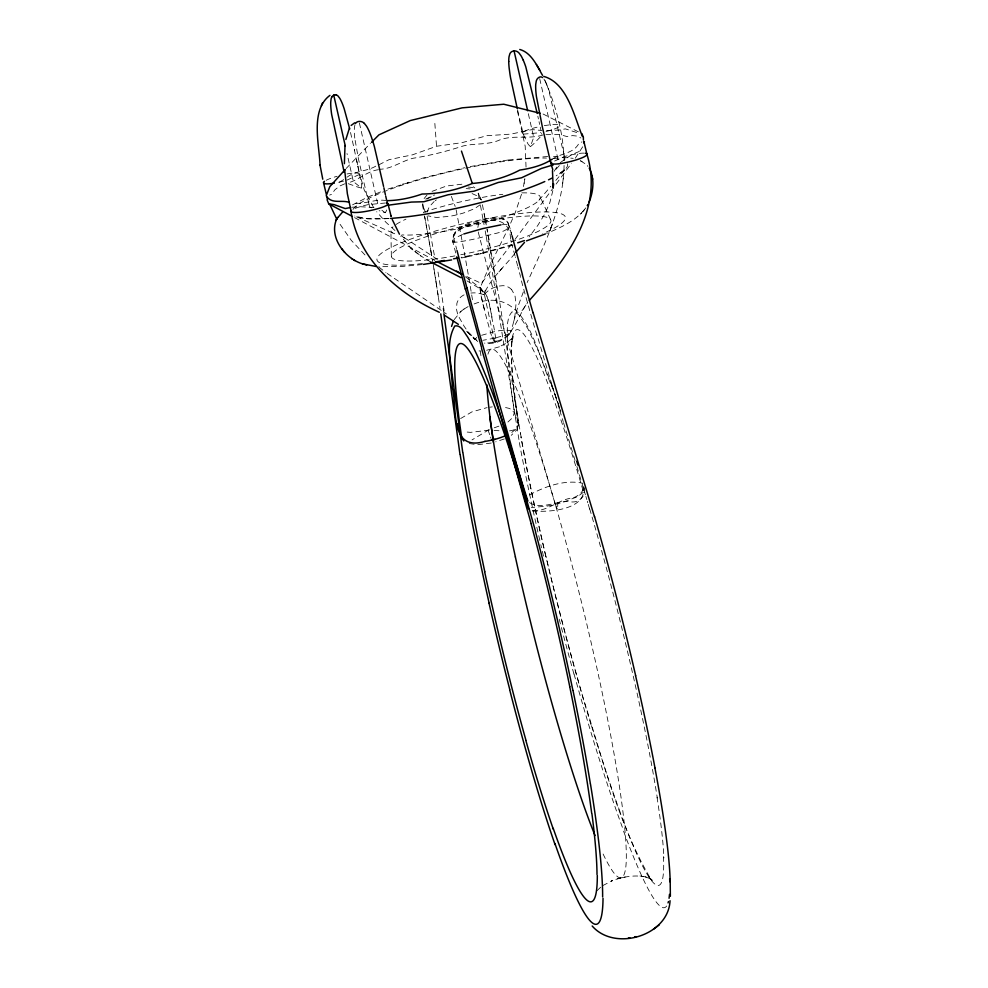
<?xml version="1.0" encoding="UTF-8"?>
<svg xmlns="http://www.w3.org/2000/svg" width="988" height="988" viewBox="0 0 988 988"><rect width="100%" height="100%" fill="white"/><g stroke="black" fill="none" stroke-linecap="round" stroke-linejoin="round"><path stroke-width="0.74" stroke-dasharray="4.94 3.71" d="M455.752 252.965L452.899 242.085L453.9 234.761L456.938 229.796L462.532 226.4L493.914 218.607L500.718 218.447L504.46 219.632L507.98 222.461L511.722 234.564M494.716 342.021L483.997 292.72A29.43 2.927 76.2 0 1 484.379 291.892L485.528 290.114M564.074 165.465C563.531 207.221 543.956 245.345 527.184 282.519M526.036 167.071L525.196 146.31L516.922 108.692M391.347 256.127L390.902 230.463M511.809 341.613L511.475 344.874L511.957 340.329L511.364 355.643L512.476 375.823L518.416 424.482L516.934 429.805L511.241 435.35M562.678 183.212L563.321 177.692M511.747 342.256L513.711 335.315L511.129 339.921L512.488 337.871L506.091 343.552L506.869 342.959L498.767 347.047L499.607 346.739L486.627 350.283M532.236 510.969C547.994 512.364 586.872 510.401 583.624 486.812M524.875 178.667L524.097 183.237L524.776 179.198M524.097 183.237L523.418 186.534M552.86 190.561L549.884 202.491L544.894 213.84L537.694 225.573L529.148 236.873M422.765 203.602L423.901 212.642M514.797 253.508C504.572 266.809 489.974 278.888 483.91 294.622L478.451 293.201A29.43 28.862 -43.9 0 0 472.77 292.905L470.893 293.053M509.376 226.091L488.233 268.921L480.168 287.656L481.242 296.499L486.034 316.086A103.715 10.337 76.2 0 0 488.171 323.965L490.616 332.66A6.965 0.692 76.2 0 0 491.024 334.055L491.555 335.624M552.193 386.493L539.374 353.309L527.876 328.683L518.564 314.678L514.847 311.912L511.809 311.986L508.857 316.456L507.326 324.41L507.35 351.567L509.857 379.083L514.353 412.614L518.416 424.482L516.724 428.446L511.018 433.028M426.952 212.346L429.311 206.727L434.14 201.503M513.809 321.236L517.749 307.169L524.183 289.682M521.503 194.278L515.477 212.062L509.265 226.338M386.654 209.987L386.543 210.345A59.502 27.405 8 0 1 386.308 211.037L385.209 212.716L381.837 211.642A56.859 16.895 20.1 0 1 379.886 210.926L379.133 210.642M509.03 334.401L510.561 332.351A6.965 6.842 -43.9 0 0 511.204 330.869L513.686 321.742A105.815 103.765 -43.9 0 0 515.044 314.826L515.971 304.218L515.119 296.61A21.106 20.699 -43.9 0 0 514.649 295.017L511.772 289.879M355.013 124.624L354.494 126.921A23.971 17.549 66.6 0 0 354.309 129.181L354.297 131.824A63.874 46.757 66.6 0 0 354.84 138.604M510.475 238.812C510.475 219.632 493.543 217.545 478.674 222.72L477.723 228.327M523.368 134.541L527.814 143.618A59.502 42.249 -39.4 0 0 528.419 144.557L530.383 146.644L533.705 137.32L528.012 112.286M549.612 231.451L552.514 223.646L549.908 230.673M575.3 158.191L582.957 146.397M424.111 198.551L427.051 194.982M454.134 319.692L461.05 311.269M554.132 171.282L558.986 163.613M484.095 292.325C490.493 298.228 490.332 314.332 493.222 323.558A103.715 10.337 76.2 0 1 494.457 330.498L495.68 337.933A6.965 0.692 76.2 0 1 495.84 339.045L495.927 340.168M521.997 310.726L527.604 302.699M525.9 304.983C515.069 322.125 509.734 346.492 484.441 343.095M583.488 492.148L577.585 496.692L563.271 502.151A62.343 24.329 -16.2 0 1 557.121 503.88L553.428 504.782A62.343 24.329 -16.2 0 1 547.266 506.078L531.272 507.56M511.364 244.345L481.366 283.42L466.274 276.307M515.007 239.429L552.465 188.967M556.121 184.04L571.657 163.119M361.497 188.066L361.719 185.818A55.229 35.111 20.9 0 0 361.583 184.386L354.371 149.781M584.254 209.913C574.621 221.547 560.221 227.648 546.673 233.452M585.847 207.863L582.13 212.346M498.928 271.922L503.954 265.97M538.942 200.255L550.859 186.25M555.824 180.409L565.754 168.738L556.195 175.839M563.679 160.599L564.951 159.105L564.506 156.833M559.344 165.552L557.775 167.318A61.268 11.374 -50 0 1 556.763 168.454L554.503 170.936M346.121 168.491L370.377 143.421M597.135 890.596L600.655 887.224M480.217 287.557L483.91 294.622L488.171 290.818A29.43 28.862 -43.9 0 1 493.123 287.916L498.076 286.149L503.127 285.656A12.856 12.609 -43.9 0 1 511.821 289.842M580.376 214.186L581.562 212.951M480.18 204.788L474.598 208.629L464.903 212.531A53.216 25.071 -10.7 0 1 459.05 214.26L455.468 215.137A53.216 25.071 -10.7 0 1 449.367 216.347L436.363 217.508L428.026 215.841M425.667 199.119L434.016 195.068M460.606 418.554L471.918 411.885L487.121 407.599M463.952 309.096L468.151 306.576M560.184 162.711L571.607 154.696L580.783 150.806M460.149 311.949L464.854 308.417M347.134 177.161C355.347 170.64 367.079 171.492 376.107 165.972M507.931 422.024L512.735 417.578L514.353 412.614L509.796 408.526L502.052 406.723M426.927 199.094L434.794 194.932M435.239 200.675L436.338 199.934M529.407 494.939C545.166 486.355 564.852 479.341 582.747 483.256M552.094 159.29C560.579 153.091 573.781 153.881 579.03 143.087L581.944 141.926M343.701 179.594L336.451 183.953M489.134 429.632L472.017 439.895M476.722 337.377L475.006 339.613L465.743 330.276M602.779 885.594L612.535 880.58L611.214 881.012C622.428 876.801 634.827 874.479 646.695 877.134L639.977 875.961M352.555 204.849L366.943 197.501L383.295 190.795M530.433 146.644L533.014 144.458A56.859 31.073 -51.1 0 0 534.471 143.025L541.98 135.22L541.622 133.392M432.065 191.363L446.514 186.003L462.779 184.114M464.113 294.856L462.853 295.536A12.856 12.609 -43.9 0 0 456.888 303.316L456.579 309.256A21.106 20.699 -43.9 0 0 456.851 310.911L457.555 313.604A33.777 33.123 -43.9 0 0 458.506 316.209L464.027 326.102A103.715 101.715 -43.9 0 0 468.942 332.721L477.772 341.552M378.873 164.798L389.062 159.661L412.428 154.844L436.535 146.261L462.298 142.618L486.738 135.702L510.895 134.133L531.952 129.601L542.004 130.478M346.874 180.162L359.805 174.296L359.484 172.925M584.204 153.152A14.684 2.47 -12.8 0 0 578.721 153.486A23.329 3.927 -12.8 0 0 565.371 156.289L553.465 161.538M529.445 502.571C542.449 510.784 558.059 499.273 572.003 501.978C580.327 502.46 586.749 494.84 583.883 486.405C583.587 492.098 578.239 495.939 573.336 497.804C558.751 499.002 546.673 512.624 531.779 510.413M344.664 183.842L339.736 186.04L334.944 189.733L331.573 194.352L329.622 195.081M504.325 438.944L495.741 441.821M474.079 303.958C527.851 282.864 537.077 357.125 553.255 389.445M462.557 234.415L453.9 238.627L456.691 249.322M494.235 427.804L499.175 426.05M387.876 189.116L423.803 177.754L464.842 167.688M481.588 335.29C491.048 332.758 501.262 328.671 511.08 330.77M478.674 222.72C469.905 225.523 451.405 228.833 452.899 242.085L458.16 242.122L471.758 239.627A53.216 8.077 -14.7 0 0 477.71 238.256L481.292 237.379A53.216 8.077 -14.7 0 0 487.306 235.811C493.333 232.933 515.254 232.007 506.733 221.127C497.186 214.063 484.75 220.003 474.388 222.004C464.385 223.955 451.133 229.796 452.899 242.085M402.462 184.163L403.647 183.793M407.538 182.558L408.612 182.224M378.466 169.701C366.252 171.233 357.718 181.384 345.899 183.299M496.729 341.403L492.567 342.416M512.97 245.135L485.059 252.693M543.017 134.948C529.148 139.444 514.168 134.751 500.163 139.765C488.418 145.236 475.376 142.976 463.063 146.002C446.613 151.374 430.274 155.474 413.194 158.241C401.659 160.958 392.001 168.862 379.886 169.269M621.366 877.826L617.488 878.801L625.281 876.998M496.062 337.834C500.842 335.969 508.82 335.648 511.327 331.042M480.6 253.768L485.343 252.632M494.926 338.118L482.885 340.304M385.456 202.997L368.154 204.615A30.332 5.113 -12.8 0 0 362.522 206.035L360.287 206.665A16.919 2.853 -12.8 0 0 355.569 208.233A14.561 2.458 -12.8 0 0 353.148 209.271M480.773 253.731L471.325 255.892M466.472 256.954L471.424 255.88M461.569 257.967L466.707 256.892M470.251 166.564L504.139 160.599M491.271 443.032L477.476 444.736L467.818 443.316M509.512 430.904C513.044 430.422 518.626 428.977 518.416 424.482M508.351 159.994L547.723 156.499M503.028 160.76L509.586 159.821M489.307 430.113L470.535 432.374L463.681 431.731M489.727 407.229L492.333 406.871M502.151 224.708L508.647 224.511L510.166 228.623M422.234 264.562L400.535 266.599L378.849 266.661M545.932 134.652L559.801 134.59L567.112 136.591L572.595 135.615L577.202 136.085L580.895 137.999M523.208 134.158L540.942 132.651M351.802 207.258L359.607 206.69L377.169 207.702M388.408 218.558L367.375 218.731L355.371 216.31L393.718 233.39M467.991 187.028L472.906 187.535L475.747 188.955M479.057 350.95L479.97 350.938M553.552 156.487L573.188 158.352M546.488 130.564L558.788 130.107L565.358 128.872L579.882 133.528M386.357 200.601C374.761 198.465 363.794 205.183 352.123 202.873M494.062 430.422L501.632 430.916M466.163 188.609L470.226 188.906M476.661 340.354L465.126 329.881M472.079 193.586L477.352 195.933L481.28 199.984L478.377 193.117M645.226 876.875L649.981 878.616L648.338 877.665L652.327 880.37L648.511 876.393L651.463 880.172C618.34 824.498 603.211 760.155 583.439 698.985C558.553 612.609 536.855 525.221 521.034 436.708M348.282 183.694L356.594 186.67A61.268 26.664 28.5 0 0 357.965 187.14L361.46 188.091L353.371 181.545L346.998 153.523M371.809 207.826L369.71 206.998L369.129 204.751M580.672 160.921L585.835 164.218M580.265 160.723L582.117 161.587M543.054 114.003L580.524 132.923M354.593 217.632L434.856 260.462M466.966 280.876L479.316 288.249L485.824 293.535A12.856 1.284 76.2 0 1 488.208 300.587L489.69 306.379A21.106 2.099 76.2 0 1 490.073 308.009L490.678 310.714A33.777 3.359 76.2 0 1 491.246 313.357L492.024 317.222M430.768 262.042L420.11 255.472L421.592 256.448L411.638 248.877L400.696 236.144M437.388 259.375L401.511 235.823M465.41 276.813L481.526 288.928A29.43 2.927 76.2 0 1 482.638 291.299L483.91 294.622M387.148 273.441L446.366 313.9M403.833 237.614L404.45 238.071L401.239 235.601M381.911 210.283L385.159 212.729M473.326 186.794L474.796 187.918M378.935 267.131L385.95 272.565M412.947 249.939L410.551 247.803L417.862 253.891M394.965 230.525L386.012 222.362L376.675 211.704M364.967 254.953L351.259 240.331L338.118 221.497M475.006 339.613L473.166 337.649L475.216 339.835A6.965 6.842 -43.9 0 0 476.315 340.749M587.28 165.614L587.946 166.466M543.943 79.102L544.672 80.287A23.984 14.017 84.3 0 1 545.685 82.239L546.71 84.635M373.588 207.48L364.276 190.141L359.805 174.296M550.6 219.632L540.177 196.859M425.519 212.371L422.506 205.109M451.343 196.353L455.184 206.406M545.055 80.608C555.787 105.802 563.382 132.898 564.111 160.402M481.218 199.872L478.019 192.611L479.649 201.219M488.01 430.027L490.221 436.128M490.567 437.079L491.024 438.339M551.687 385.073L560.838 411.391M553.601 390.445L554.317 392.434M554.75 393.669L558.64 404.895M559.01 405.969L559.739 408.118M559.443 409.341L555.997 398.09M559.751 410.366L563.197 421.629M563.518 422.654L575.473 461.804M552.255 385.789L555.688 397.065M576.881 466.472L581.623 482.169M551.934 384.764L545.203 362.473M582.093 483.737L585.415 494.827M544.45 359.99L536.99 334.809M585.884 496.421L586.835 499.595M587.304 501.188L587.774 502.781M555.268 504.349L557.615 509.561L557.825 502.62M588.255 504.374L589.675 509.178M519.478 272.626L520.38 275.973M517.959 267.019L518.564 269.267M517.663 265.908L515.254 256.905M514.958 255.781L512.266 245.604M511.105 232.192L511.846 235.033M510.771 239.948L511.364 242.208M456.147 209.839L464.94 255.929A440.981 43.929 76.2 0 1 472.573 300.278M484.219 309.096L483.181 304.971A33.777 3.359 76.2 0 1 482.527 302.229L481.897 299.5A21.106 2.099 76.2 0 1 481.539 297.894L480.501 292.596A12.856 1.284 76.2 0 1 480.168 287.656M517.551 109.754L523.269 134.195M350.53 132.478L354.519 150.435M369.03 204.405L358.521 159.241L354.828 138.604M564.432 156.475L548.958 90.982A63.825 37.297 84.3 0 0 546.722 84.622M539.707 78.707L558.677 162.254M540.868 129.885L540.251 127.156M359.373 122.944L378.355 206.48M358.558 168.825L358.866 170.195M357.952 166.095L358.249 167.454M539.633 124.414L539.028 121.685M357.644 164.724L356.125 157.87M538.423 118.955L537.83 116.213M482.428 204.714L484.762 217.014M427.137 216.125L434.806 257.695M423.296 209.407L422.654 204.022M484.182 213.939L485.911 223.127M485.33 220.077L486.479 226.166M480.464 205.504L484.034 224.634M424.63 216.508L432.954 262.894M424.507 215.866L425.112 219.089M487.615 232.229L487.047 229.204L498.57 294.856L515.514 403.734M425.717 222.3L430.867 250.705M488.171 235.243L489.813 244.197M485.194 230.896L486.318 237.108M518.935 439.561L491.987 269.798M478.217 231.958L491.579 283.618A443.563 44.188 76.2 0 0 509.141 347.035L556.8 509.61A271.861 27.084 76.2 0 1 590.577 640.162A266.352 26.528 76.2 0 1 596.567 666.554L599.407 679.546A271.181 27.009 76.2 0 1 620.007 790.277A274.565 27.355 76.2 0 1 626.231 850.396A268.835 26.775 76.2 0 1 625.231 870.799M514.686 398.609L521.281 438.067M520.343 432.67L520.577 434.016M517.218 414.108L516.786 411.502M433.201 264.389L438.005 294.757M515.934 406.303L516.144 407.599M436.288 283.457L438.833 300.303M443.093 308.466L443.686 312.443M438.425 297.536L440.006 308.491M480.23 350.777L481.452 359.274M434.844 123.414L436.535 146.261M496.001 340.44A28.146 2.803 76.2 0 1 494.889 341.959M509.203 334.586A28.479 27.923 -43.9 0 1 496.68 341.181M492.506 342.169A28.146 27.59 -43.9 0 1 484.046 342.997M494.296 341.354A28.146 2.803 76.2 0 1 491.592 335.846M343.503 181.162A23.329 3.927 -12.8 0 1 335.969 182.842M326.176 180.273A20.625 3.47 -12.8 0 1 337.106 176.284M347.01 173.962A14.561 2.458 -12.8 0 1 354.988 172.962M354.964 172.974A16.919 2.853 -12.8 0 1 357.866 173.172L358.681 173.394A30.332 5.113 -12.8 0 1 359.718 174.16M523.368 134.01A23.329 3.927 -12.8 0 1 523.875 131.528M524.171 131.478A14.684 2.47 -12.8 0 1 532.73 128.317L535.891 127.477A20.625 3.47 -12.8 0 1 539.436 126.637M544.252 125.674A20.625 3.47 -12.8 0 1 559.369 125.303L559.492 126.131A14.561 2.458 -12.8 0 1 554.972 128.786A16.919 2.853 -12.8 0 1 550.217 130.354L547.994 130.984A30.332 5.113 -12.8 0 1 545.734 131.577M518.342 424.272A285.68 28.454 76.2 0 1 583.488 492.012M487.936 354.186A272.589 27.158 76.2 0 1 555.268 504.213M625.206 870.663A271.935 27.084 76.2 0 1 602.087 851.841M437.993 272.046A425.47 49.746 75.7 0 1 444.192 311.208M430.904 250.791A376.045 42.558 75.9 0 1 432.485 259.968M433.991 268.971A376.045 42.558 75.9 0 1 436.326 283.556M666.628 906.021A310.281 30.097 75.6 0 1 622.551 828.438M622.366 827.302A311.455 30.677 75.6 0 1 573.979 673.804M573.929 674.051A312.467 30.813 75.6 0 1 558.591 616.771M543.486 556.133A304.539 29.899 75.6 0 1 540.819 544.734M539.843 540.485A304.539 29.899 75.6 0 1 518.675 438.931M486.269 236.997A376.045 32.357 76.6 0 1 491.938 269.662M536.953 335.599A425.593 50.166 76.3 0 1 520.244 276.554M589.675 508.783A284.853 28.146 75.6 0 1 632.246 671.766A286.94 27.973 75.6 0 1 657.316 798.045M657.008 797.168A290.41 28.121 75.6 0 1 663.899 857.905M663.479 856.547A287.323 27.862 75.6 0 1 620.378 813.223M620.254 812.445A290.41 28.578 75.6 0 1 591.022 724.315M591.034 724.834A286.94 28.306 75.6 0 1 554.169 590.565A282.939 27.639 75.6 0 1 545.944 556.429M545.771 556.207A285.001 27.775 75.6 0 1 521.022 437.412M488.504 240.739A425.47 35 76.7 0 1 497.211 290.892M422.518 263.561A96.565 16.265 -12.8 0 1 393.273 246.345A96.565 16.265 -12.8 0 1 528.407 212.704A96.565 16.265 -12.8 0 1 542.758 233.625M512.241 244.518A96.565 16.265 -12.8 0 1 461.075 257.362M454.925 255.892A81.782 13.783 -12.8 0 1 410.44 242.702A81.782 13.783 -12.8 0 1 545.784 217.027A81.782 13.783 -12.8 0 1 460.075 254.904M521.8 192.87A76.533 12.893 -12.8 0 1 509.833 214.853A76.533 12.893 -12.8 0 1 401.906 234.897M394.743 233.761A76.533 12.893 -12.8 0 1 392.989 226.845M396.003 224.498A76.533 12.893 -12.8 0 1 405.945 219.151M423.617 212.272A76.533 12.893 -12.8 0 1 502.806 194.303M567.52 163.835A110.52 18.624 -12.8 0 1 557.393 175.135M389.099 218.521A110.52 18.624 -12.8 0 1 354.778 216.014M353 209.419A110.52 18.624 -12.8 0 1 433.238 175.889A110.52 18.624 -12.8 0 1 546.5 158.068M553.589 158.426A110.52 18.624 -12.8 0 1 562.086 159.933M513.031 336.105L511.982 339.711L513.031 336.105"/><path stroke-width="1.48" d="M670.37 896.301L670.185 879.159M553.255 187.14L553.49 183.669L553.181 188.152L552.477 170.516M345.01 145.495L344.38 163.662M493.345 442.303L493.173 439.784L495.013 439.302M584.167 143.322L584.377 141.63L583.624 141.321M670.049 900.71C668.407 936.105 614.462 951.839 592.17 925.991M345.862 139.493L349.48 127.983M451.553 326.398L453.418 320.989M329.93 95.367C310.047 110.15 319.26 144.285 320.075 165.292M336.612 219.151C328.461 237.935 345.985 259.906 364.288 264.352M589.12 202.095C593.368 191.487 594.838 178.482 589.194 168.121M322.607 102.727L321.372 105.741M336.92 218.632L342.737 211.864M587.243 205.652L587.909 204.491M335.92 220.373L337.612 217.434M331.919 96.886L332.054 96.676A8.62 5.039 84.3 0 1 333.746 95.157A8.744 5.767 85.8 0 1 335.982 94.86M529.296 300.438C564.617 261.215 604.261 211.271 587.082 154.746M515.773 252.409L524.492 242.455M345.108 169.627L329.819 186.633L326.213 195.748C331.363 204.528 341.589 199.601 349.332 202.392M351.148 125.451L354.704 122.784M371.451 142.346L378.947 134.85L410.341 120.548L462.112 107.853L503.781 104.234L540.152 113.274M653.426 929.276L659.317 924.756M552.094 159.29C542.461 165.552 531.038 168.38 519.787 170.072C505.127 177.852 488.825 182.101 472.313 183.459C456.444 190.141 439.364 193.858 422.123 194.019C411.033 197.884 399.473 200.342 387.704 200.663M551.625 162.328L550.711 162.724L542.449 127.39L536.435 96.663A63.565 41.904 85.8 0 1 535.731 89.599L535.657 86.771A23.885 15.746 85.8 0 1 535.743 84.326L536.212 81.275A7.064 4.656 85.8 0 1 537.398 78.731A8.744 5.767 85.8 0 1 539.362 77.225A8.62 5.039 84.3 0 1 541.35 76.965L541.535 77.027A7.027 4.113 84.3 0 1 542.585 77.583M545.425 233.958L526.443 240.887M505.201 435.869L501.04 437.449A62.343 41.978 -8.5 0 1 484.812 441.426M463.792 233.983L482.687 228.599L501.027 224.844M491.32 440.216L493.173 439.784M553.354 164.835L541.412 168.454L521.541 177.791L498.162 182.496L474.067 191.178L448.293 194.722L423.877 201.737L411.44 202.071L388.729 205.133M350.493 207.517L345.244 208.579L334.154 204.639L328.732 203.837L327.226 200.218L327.189 197.402M628.331 938.081L629.862 937.797M634.642 936.883L636.173 936.599M451.639 259.918L423.42 264.401M485.034 441.377C449.046 452.158 457.617 408.106 452.245 387.592C452.109 367.684 444.452 344.046 454.801 325.966C461.05 324.595 464.36 332.746 467.497 336.772C475.228 349.74 480.971 363.745 486.602 377.712C502.731 417.998 514.55 459.951 527.913 501.064M386.641 202.886L387.407 202.935M543.746 76.422C567.248 82.943 574.287 116.473 582.438 136.505M376.058 266.464L362.448 263.858M519.762 49.462C531.507 52.772 536.867 65.677 542.523 75.335M364.918 264.525L366.709 265.006M462.162 274.355L437.585 261.919M461.001 277.653L430.768 262.042M328.732 203.837L351.864 216.174M439.339 312.282C397.559 293.362 358.471 259.325 351.049 211.827M463.78 440.957L461.853 438.351M586.699 153.807L585.933 153.412A14.684 2.47 -12.8 0 0 585.328 153.276M444.761 315.431L458.346 324.336M351.518 258.535L352.63 259.239M353.753 259.943L354.84 260.622M456.641 271.132L461.631 274.293M323.817 183.212L324.583 183.607A14.684 2.47 -12.8 0 0 331.783 183.533A23.329 3.927 -12.8 0 0 334.352 183.151M526.629 498.644L526.826 505.374L527.629 506.597M528.901 508.956L526.925 506.017M364.387 123.426L366.338 125.884A23.897 18.957 64.3 0 1 367.585 127.995L368.833 130.527A63.516 50.376 64.3 0 1 371.426 137.134L373.365 143.099A160.229 127.094 64.3 0 1 374.415 146.767L383.579 186.411M342.095 249.001L342.75 249.841M343.923 251.347L344.577 252.175M458.222 428.607L457.271 423.827M399.448 234.205L392.248 219.534M539.781 70.185L536.398 64.516M336.797 219.237L329.893 204.627M523.294 60.28L522.096 57.724A23.971 17.549 66.6 0 0 520.911 55.575L519.033 53.043A7.04 5.162 66.6 0 0 516.736 51.351A8.62 6.311 66.6 0 0 514.069 50.931A8.744 6.928 64.3 0 0 511.5 51.821L511.29 51.981A7.052 5.595 64.3 0 0 509.833 53.858L509.067 56.588A23.897 18.957 64.3 0 0 508.808 58.86L508.746 61.528M581.87 133.602L583.365 137.147L583.389 139.938M552.786 169.578L550.81 163.069M344.639 169.701L347.356 193.697L351.209 211.704A20.625 3.47 -12.8 0 0 374.637 209.542L377.786 208.703A14.684 2.47 -12.8 0 0 386.345 205.541M390.952 215.792L391.162 216.409L388.025 204.084M461.47 151.102L472.313 183.459M576.683 461.223L577.844 465.052M594.517 516.946L533.051 312.492M481.526 348.418L531.136 523.541M477.352 326.151L535.545 531.408M522.442 274.652L512.031 235.749M466.978 288.261L456.999 250.507M465.373 289.472L456.752 256.818M326.324 194.278L323.681 183.373M584.081 142.321L586.872 154.054M517.243 108.47L510.623 78.138A160.229 127.094 64.3 0 1 510.006 74.421L509.191 68.333A63.516 50.376 64.3 0 1 508.721 61.515M349.715 129.008L344.195 108.803A63.565 41.904 85.8 0 0 341.848 102.443L340.736 100.084A23.885 15.746 85.8 0 0 339.65 98.145L338.007 95.997A7.064 4.656 85.8 0 0 335.982 94.848M344.207 172.344L331.672 114.534A63.825 37.297 84.3 0 1 330.856 107.482L330.721 104.666A23.984 14.017 84.3 0 1 330.733 102.221L331.066 99.146A7.027 4.113 84.3 0 1 331.906 96.861M514.069 50.919L527.678 110.792M386.926 201.453L387.234 202.824M386.617 200.082L385.691 195.982M333.746 95.144L345.306 146.039M385.394 194.624L384.777 191.882M384.48 190.523L383.875 187.782M537.237 113.472L525.801 66.912A63.874 46.757 66.6 0 0 523.307 60.28M320.001 164.91L322.767 179.198M387.444 204.01L387.296 203.17M459.926 454.035L440.759 313.888M592.071 175.58L592.232 176.605M592.467 178.272L592.627 179.285M489.702 416.578L489.887 417.825M490.073 419.06L493.839 444.155A271.848 27.084 76.2 0 0 515.39 556.948M462.742 452.43L443.884 313.776M350.95 211.333L351.012 210.889A14.561 2.458 -12.8 0 1 351.209 210.592M586.749 153.795A20.625 3.47 -12.8 0 1 569.78 161.686L564.901 162.785A14.561 2.458 -12.8 0 1 555.515 164.057A16.919 2.853 -12.8 0 1 552.638 163.847L551.835 163.625A30.332 5.113 -12.8 0 1 550.798 162.859M364.387 123.426A7.052 5.595 64.3 0 0 362.164 121.895L361.892 121.808A8.744 6.928 64.3 0 0 359.027 121.45A8.62 6.311 66.6 0 0 356.656 122.265A7.04 5.162 66.6 0 0 355.618 123.352M387.148 203.009A23.329 3.927 -12.8 0 1 386.629 205.492M323.768 183.225A20.625 3.47 -12.8 0 1 324.459 181.323M493.098 439.574A272.589 27.158 76.2 0 1 486.825 384.777M461.779 438.141A285.68 28.454 76.2 0 1 526.925 505.881M595.06 835.539A271.935 27.084 76.2 0 1 584.204 806.826A274.565 27.355 76.2 0 1 556.726 720.215A271.181 27.009 76.2 0 1 525.986 603.211L522.825 589.885A266.389 26.54 76.2 0 1 515.366 556.923M481.477 347.27A425.593 34.605 76.1 0 1 465.447 288.743M531.112 523.949A284.853 28.603 76.9 0 1 569.743 686.549M569.693 686.475A286.94 29.183 76.9 0 1 591.627 812.828M591.898 813.593A290.41 29.739 76.8 0 1 597.011 874.627M597.308 875.689A287.323 29.381 76.8 0 1 553.206 828.327M553.342 829.315A290.41 29.282 76.9 0 1 525.9 740.605M525.9 740.123A286.94 28.85 76.9 0 1 492.172 605.903A282.939 28.726 76.9 0 1 484.589 571.533M484.787 571.768A285.001 28.998 76.9 0 1 462.977 453.06M477.352 325.682A376.058 31.777 76.1 0 1 467.015 287.916M535.496 531.828A304.242 30.677 76.8 0 1 572.879 690.353M573.003 690.526A312.467 31.863 76.8 0 1 590.355 783.669M590.454 783.916A311.455 31.863 76.8 0 1 602.631 896.869M603.026 898.253A310.281 31.715 76.8 0 1 554.923 843.493M555.071 844.678A311.455 31.369 76.9 0 1 509.709 689.859M509.771 689.575A312.467 31.431 76.8 0 1 489.035 603.223M489.159 603.285A304.539 30.776 76.8 0 1 460.173 454.653M533.026 312.838A376.058 43.126 76.3 0 1 522.38 274.923M594.541 516.502A304.242 29.924 75.6 0 1 635.642 675.631M635.519 675.459A312.467 30.381 75.6 0 1 655.044 768.269M654.958 768.084A311.455 30.171 75.6 0 1 670.136 880.283M669.666 878.715A310.281 30.097 75.6 0 1 669.753 881.728M669.494 894.362A310.281 30.097 75.6 0 1 669.049 898.29M668.431 901.538A310.281 30.097 75.6 0 1 668.049 902.921M524.381 240.59A96.565 16.265 -12.8 0 1 517.7 242.801M458.086 257.954A96.565 16.265 -12.8 0 1 453.529 258.831M444.439 260.437A96.565 16.265 -12.8 0 1 435.461 261.857M552.169 178.013A110.52 18.624 -12.8 0 1 548.538 179.816M544.796 181.533A110.52 18.624 -12.8 0 1 390.519 218.422"/></g></svg>
